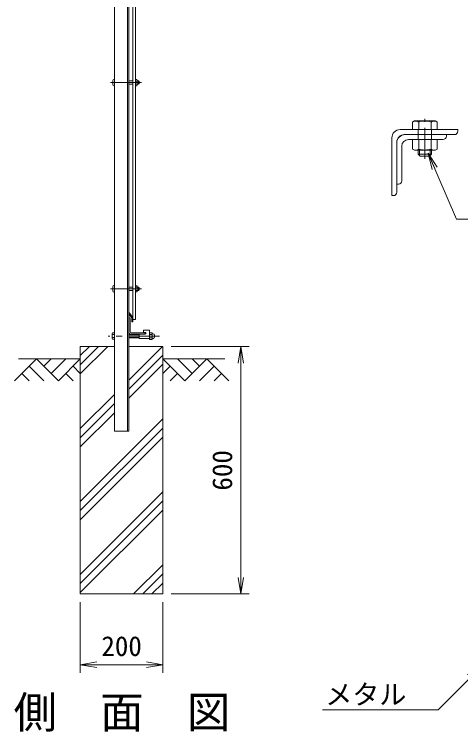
# Model space of a CAD drawing. Units: millimetres, scale not verified. Extents: x -4200 to 4200, y -2970 to 2970.
# Drawn here: x -58 to 1023, y -367 to 1372 of the extents above; entities that cross this region are included whole.
import ezdxf
from ezdxf.enums import TextEntityAlignment as Align

# ---------------------------------------------------------------- set-up
doc = ezdxf.new("R2010")
doc.units = ezdxf.units.MM
doc.header["$LTSCALE"] = 15
doc.linetypes.add('CHAIN1', pattern=[8, 5, -1, 1, -1])
for name, color, linetype, lineweight in [('0-0_D-STR1', 1, 'Continuous', 9), ('0-1_D-BMK', 2, 'CHAIN1', 9), ('0-2_D-STR-DIM', 7, 'Continuous', 9), ('0-3_D-BGD', 7, 'Continuous', 9), ('0-4_D-STR4', 7, 'Continuous', 9), ('0-5_D-DCR-HCH', 7, 'Continuous', 9), ('0-6_D-STR3', 3, 'Continuous', 9), ('0-7_0', 7, 'Continuous', 9), ('0-9_D-STR-TXT', 7, 'Continuous', 9)]:
    doc.layers.add(name, color=color, linetype=linetype, lineweight=lineweight)
doc.layers.add('0-8_D-TTL-TXT', color=7, linetype='Continuous')
doc.styles.add('ＭＳ ゴシック', font='')
doc.styles.get('ＭＳ ゴシック').set_extended_font_data('MS Gothic')

# ---------------------------------------------------------------- blocks, each defined once
blk = doc.blocks.new('_Open')
at = {"layer": '0-7_0'}
blk.add_line((-15, 2.5), (0, 0), dxfattribs=at)
blk.add_lwpolyline([(-15, -2.5), (0, 0), (-15, 0)], dxfattribs=at)
blk = doc.blocks.new('MLeader24')
at = {"layer": '0-7_0'}
blk.add_line((1075.36, -207.71), (1047.08, -236), dxfattribs=at)
for points in [[(1039.5, -228.42), (1075.36, -207.71), (1054.66, -243.58)], [(1047.08, -236), (968.83, -314.25), (695.34, -314.25), (688.14, -314.25)]]:
    blk.add_lwpolyline(points, dxfattribs=at)

msp = doc.modelspace()

# ---------------------------------------------------------------- linework, layer by layer
at = {"layer": '0-0_D-STR1'}
for p, q in [((183.93, 361.58), (183.93, 1781.58)), ((215.93, 361.58), (215.93, 1781.58)), ((218.93, 361.58), (218.93, 1781.58)), ((228.93, 1732.58), (228.93, 632.58)), ((234.93, 1732.58), (234.93, 632.58)), ((1016.44, 1092.61), (876.44, 1092.61)), ((1008.44, 1080.61), (886.44, 1080.61)), ((1016.44, 1088.61), (1016.44, 1092.61)), ((856.44, 1072.61), (856.44, 932.61)), ((868.44, 1062.61), (868.44, 940.61)), ((860.44, 932.61), (856.44, 932.61)), ((228.93, 637.31), (218.93, 649.81)), ((218.93, 645.24), (218.93, 649.81)), ((225.93, 636.19), (218.93, 645.24)), ((219.93, 636.58), (218.93, 636.58)), ((218.93, 601.58), (218.93, 636.58)), ((221.93, 604.08), (221.93, 634.58)), ((225.93, 626.31), (225.93, 636.19)), ((225.93, 626.31), (228.93, 626.31)), ((228.93, 626.31), (228.93, 637.31)), ((228.93, 632.58), (234.93, 632.58)), ((258.93, 596.58), (223.93, 596.58)), ((256.93, 599.58), (226.43, 599.58)), ((258.93, 597.58), (258.93, 596.58)), ((218.93, 361.58), (183.93, 361.58))]:
    msp.add_line(p, q, dxfattribs=at)
for centre, radius, start, end in [((876.44, 1072.61), 20, 90, 180), ((886.44, 1062.61), 18, 90, 180), ((1008.44, 1088.61), 8, 270, 0), ((860.44, 940.61), 8, 270, 0), ((219.93, 634.58), 2, 0, 90), ((223.93, 601.58), 5, 180, 270), ((226.43, 604.08), 4.5, 180, 270), ((256.93, 597.58), 2, 0, 90)]:
    msp.add_arc(centre, radius, start, end, dxfattribs=at)
at = {"layer": '0-1_D-BMK'}
for p, q in [((249.93, 1206.58), (171.93, 1206.58)), ((936.44, 1021.81), (936.44, 1118.61)), ((249.93, 706.58), (171.93, 706.58)), ((293.16, 592.08), (168.93, 592.08))]:
    msp.add_line(p, q, dxfattribs=at)
at = {"layer": '0-2_D-STR-DIM'}
for p, q in [((321.43, 566.58), (510.44, 566.58)), ((490.44, 6.58), (490.44, 526.58)), ((321.43, -33.42), (510.44, -33.42)), ((101.43, -53.42), (101.43, -225.02)), ((301.43, -53.42), (301.43, -225.02)), ((141.43, -205.02), (261.43, -205.02))]:
    msp.add_line(p, q, dxfattribs=at)
at = {"layer": '0-3_D-BGD'}
for p, q in [((-48.57, 536.58), (101.43, 536.58)), ((451.43, 536.58), (301.43, 536.58))]:
    msp.add_line(p, q, dxfattribs=at)
at = {"layer": '0-4_D-STR4'}
for p, q in [((183.93, 566.58), (101.43, 566.58)), ((101.43, 566.58), (101.43, -33.42)), ((301.43, 566.58), (218.93, 566.58)), ((301.43, 566.58), (301.43, -33.42)), ((301.43, -33.42), (101.43, -33.42))]:
    msp.add_line(p, q, dxfattribs=at)
at = {"layer": '0-5_D-DCR-HCH'}
for p, q in [((101.43, 500.31), (167.7, 566.58)), ((101.43, 522.41), (145.61, 566.58)), ((101.43, 544.5), (123.51, 566.58)), ((218.93, 485.23), (300.28, 566.58)), ((218.93, 463.13), (301.43, 545.63)), ((-4.99, 536.58), (-58.21, 483.37)), ((-4.99, 536.58), (48.22, 483.37)), ((12.74, 518.85), (30.48, 536.58)), ((30.48, 501.11), (65.96, 536.58)), ((48.22, 483.37), (101.43, 536.58)), ((218.93, 441.03), (301.43, 523.53)), ((354.64, 483.37), (301.43, 536.58)), ((372.38, 501.11), (336.9, 536.58)), ((407.85, 536.58), (354.64, 483.37)), ((390.21, 518.75), (372.38, 536.58)), ((407.85, 536.58), (461.07, 483.37)), ((-22.73, 518.85), (12.91, 483.37)), ((83.69, 518.85), (101.43, 501.19)), ((319.17, 518.85), (301.43, 501.19)), ((425.59, 518.85), (389.95, 483.37)), ((-40.47, 501.11), (-22.65, 483.37)), ((65.96, 501.11), (83.77, 483.37)), ((336.9, 501.11), (319.09, 483.37)), ((443.33, 501.11), (425.51, 483.37)), ((101.43, 367.73), (183.93, 450.23)), ((101.43, 345.63), (183.93, 428.13)), ((101.43, 323.53), (183.93, 406.03)), ((101.43, 190.95), (301.43, 390.95)), ((101.43, 168.85), (301.43, 368.85)), ((101.43, 146.76), (301.43, 346.76)), ((101.43, 14.17), (301.43, 214.17)), ((101.43, -7.92), (301.43, 192.08)), ((101.43, -30.02), (301.43, 169.98)), ((230.61, -33.42), (301.43, 37.4)), ((252.71, -33.42), (301.43, 15.3)), ((274.81, -33.42), (301.43, -6.8))]:
    msp.add_line(p, q, dxfattribs=at)
msp.add_lwpolyline([(101.43, -33.42), (301.43, -33.42), (301.43, 566.58), (218.93, 566.58), (218.93, 361.58), (183.93, 361.58), (183.93, 566.58), (101.43, 566.58)], close=True, dxfattribs=at)
at = {"layer": '0-6_D-STR3'}
for p, q in [((179.93, 1211.58), (179.93, 1201.58)), ((182.93, 1214.58), (183.93, 1214.58)), ((183.93, 1214.58), (183.93, 1198.58)), ((218.93, 1210.58), (228.93, 1210.58)), ((218.93, 1202.58), (228.93, 1202.58)), ((234.93, 1214.09), (238.71, 1214.09)), ((234.93, 1210.34), (238.71, 1210.34)), ((234.93, 1202.83), (238.71, 1202.83)), ((238.71, 1214.09), (239.43, 1212.83)), ((238.71, 1199.08), (239.43, 1200.33)), ((239.43, 1200.33), (239.43, 1212.83)), ((239.43, 1210.58), (242.73, 1210.58)), ((239.43, 1202.58), (242.73, 1202.58)), ((242.73, 1210.58), (243.93, 1209.38)), ((242.73, 1210.58), (242.73, 1202.58)), ((242.73, 1202.58), (243.93, 1203.78)), ((243.93, 1209.38), (243.93, 1203.78)), ((182.93, 1198.58), (183.93, 1198.58)), ((234.93, 1199.08), (238.71, 1199.08)), ((911.24, 1113.81), (906.42, 1111.03)), ((961.64, 1113.81), (911.24, 1113.81)), ((961.64, 1113.81), (966.46, 1111.03)), ((906.42, 1092.61), (906.42, 1111.03)), ((921.43, 1092.61), (921.43, 1111.03)), ((951.45, 1092.61), (951.45, 1111.03)), ((966.46, 1092.61), (966.46, 1111.03)), ((888.44, 1080.61), (988.44, 1080.61)), ((966.46, 1092.61), (906.42, 1092.61)), ((920.44, 1092.61), (920.44, 1068.61)), ((952.44, 1092.61), (952.44, 1068.61)), ((988.44, 1076.61), (988.44, 1080.61)), ((896.44, 1068.61), (980.44, 1068.61)), ((906.42, 1068.61), (906.42, 1045.51)), ((906.42, 1068.61), (966.46, 1068.61)), ((921.43, 1068.61), (921.43, 1045.51)), ((951.45, 1068.61), (951.45, 1045.51)), ((966.46, 1068.61), (966.46, 1045.51)), ((868.44, 960.61), (868.44, 1060.61)), ((880.44, 968.61), (880.44, 1052.61)), ((906.42, 1045.51), (911.44, 1042.61)), ((966.46, 1045.51), (961.44, 1042.61)), ((911.44, 1042.61), (961.44, 1042.61)), ((920.44, 1042.61), (920.44, 1033.41)), ((920.44, 1033.41), (925.24, 1028.61)), ((952.44, 1033.41), (920.44, 1033.41)), ((923.44, 1042.61), (923.44, 1030.41)), ((947.64, 1028.61), (925.24, 1028.61)), ((952.44, 1033.41), (947.64, 1028.61)), ((949.44, 1042.61), (949.44, 1030.41)), ((952.44, 1042.61), (952.44, 1033.41)), ((868.44, 960.61), (872.44, 960.61)), ((182.93, 714.58), (183.93, 714.58)), ((183.93, 714.58), (183.93, 698.58)), ((234.93, 714.09), (238.71, 714.09)), ((238.71, 714.09), (239.43, 712.83)), ((179.93, 711.58), (179.93, 701.58)), ((182.93, 698.58), (183.93, 698.58)), ((218.93, 710.58), (228.93, 710.58)), ((218.93, 702.58), (228.93, 702.58)), ((234.93, 710.34), (238.71, 710.34)), ((234.93, 702.83), (238.71, 702.83)), ((234.93, 699.08), (238.71, 699.08)), ((238.71, 699.08), (239.43, 700.33)), ((239.43, 700.33), (239.43, 712.83)), ((239.43, 710.58), (242.73, 710.58)), ((239.43, 702.58), (242.73, 702.58)), ((242.73, 710.58), (243.93, 709.38)), ((242.73, 710.58), (242.73, 702.58)), ((242.73, 702.58), (243.93, 703.78)), ((243.93, 709.38), (243.93, 703.78)), ((178.63, 598.38), (179.33, 599.59)), ((178.63, 585.78), (178.63, 598.38)), ((183.93, 599.59), (179.33, 599.59)), ((183.93, 595.84), (179.33, 595.84)), ((183.93, 584.58), (183.93, 599.59)), ((218.93, 596.08), (244.18, 596.08)), ((218.93, 595.33), (244.18, 595.33)), ((258.93, 596.58), (244.18, 596.58)), ((244.18, 586.08), (244.18, 596.58)), ((269.18, 606.08), (254.18, 606.08)), ((254.18, 601.08), (254.18, 606.08)), ((258.93, 601.08), (254.18, 601.08)), ((269.18, 586.08), (269.18, 606.08)), ((269.18, 585.85), (269.18, 598.2)), ((269.18, 585.85), (269.18, 598.2)), ((270.18, 600.18), (274.68, 600.18)), ((274.68, 596.13), (270.18, 596.13)), ((275.68, 585.85), (275.68, 598.2)), ((275.68, 585.85), (275.68, 598.2)), ((178.63, 585.78), (179.33, 584.58)), ((183.93, 588.33), (179.33, 588.33)), ((183.93, 584.58), (179.33, 584.58)), ((218.93, 588.83), (244.18, 588.83)), ((218.93, 588.08), (244.18, 588.08)), ((269.18, 586.08), (244.18, 586.08)), ((274.68, 588.03), (270.18, 588.03)), ((270.18, 583.98), (274.68, 583.98))]:
    msp.add_line(p, q, dxfattribs=at)
for centre, radius, start, end in [((182.93, 1211.58), 3, 90, 180), ((182.93, 1201.58), 3, 180, 270), ((235.96, 1212.21), 3.32, 325.61586, 34.38414), ((235.96, 1200.95), 3.32, 325.61585, 34.38416), ((226.87, 1206.58), 12.42, 342.4121, 17.5879), ((913.92, 1100.06), 13.29, 55.61585, 124.38415), ((936.44, 1063.67), 49.68, 72.4121, 107.5879), ((958.96, 1100.06), 13.29, 55.61585, 124.38415), ((888.44, 1060.61), 20, 90, 180), ((896.44, 1052.61), 16, 90, 180), ((980.44, 1076.61), 8, 270, 0), ((913.92, 1056.48), 13.29, 235.61585, 304.38416), ((936.44, 1092.87), 49.68, 252.4121, 287.5879), ((958.96, 1056.48), 13.29, 235.61586, 304.38414), ((872.44, 968.61), 8, 270, 0), ((182.93, 711.58), 3, 90, 180), ((235.96, 712.21), 3.32, 325.61586, 34.38414), ((182.93, 701.58), 3, 180, 270), ((235.96, 700.95), 3.32, 325.61585, 34.38416), ((226.87, 706.58), 12.42, 342.4121, 17.5879), ((191.16, 592.08), 12.42, 162.4121, 197.5879), ((182.07, 597.71), 3.32, 145.61585, 214.38415), ((258.93, 598.83), 2.25, 270, 90), ((271.73, 598.16), 2.55, 127.42505, 232.57495), ((277.88, 592.08), 8.7, 152.26063, 207.73937), ((273.13, 598.16), 2.55, 307.42505, 52.57495), ((266.98, 592.08), 8.7, 332.26063, 27.73937), ((276.05, 599.03), 0.5, 196.57981, 262.83194), ((275.18, 592.08), 6.5, 277.16806, 82.83194), ((182.07, 586.45), 3.32, 145.61585, 214.38415), ((271.72, 586.01), 2.54, 127.21089, 232.78911), ((273.14, 586.01), 2.54, 307.21089, 52.78911), ((276.05, 585.14), 0.5, 97.16806, 170.16084)]:
    msp.add_arc(centre, radius, start, end, dxfattribs=at)
at = {"layer": '0-9_D-STR-TXT'}
msp.add_lwpolyline([(1274.31, 875.58), (1013.32, 875.58), (945.12, 1033.51)], dxfattribs=at)

# ---------------------------------------------------------------- block references
at = {"layer": '0-2_D-STR-DIM', "xscale": 2.666667, "yscale": 2.666667}
for p, rotation in [((490.44, 566.58), 90), ((490.44, -33.42), 270), ((101.43, -205.02), 180)]:
    msp.add_blockref('_Open', p, dxfattribs=dict(at, rotation=rotation))
msp.add_blockref('_Open', (301.43, -205.02), dxfattribs=at)
at = {"layer": '0-7_0'}
msp.add_blockref('MLeader24', (0, 0), dxfattribs=at)
at = {"layer": '0-9_D-STR-TXT', "xscale": 2.666667, "yscale": 2.666667, "rotation": 113.3565}
msp.add_blockref('_Open', (944.33, 1035.35), dxfattribs=at)

# ---------------------------------------------------------------- texts
at = {"layer": '0-2_D-STR-DIM', "style": 'ＭＳ ゴシック'}
msp.add_text('600', height=48.06, rotation=90, dxfattribs=at).set_placement((483.69, 217.33), align=Align.BOTTOM_LEFT)
msp.add_text('200', height=48.06, dxfattribs=at).set_placement((152.43, -198.27), align=Align.BOTTOM_LEFT)
at = {"layer": '0-8_D-TTL-TXT', "style": 'ＭＳ ゴシック'}
msp.add_text('側\u3000面\u3000図', height=76.98, dxfattribs=at).set_placement((-60.33, -381.88), align=Align.BOTTOM_LEFT)
at = {"layer": '0-9_D-STR-TXT', "style": 'ＭＳ ゴシック'}
msp.add_text('メタル', height=48.06, dxfattribs=at).set_placement((694.91, -315.57), align=Align.BOTTOM_LEFT)

doc.saveas('drawing.dxf')
